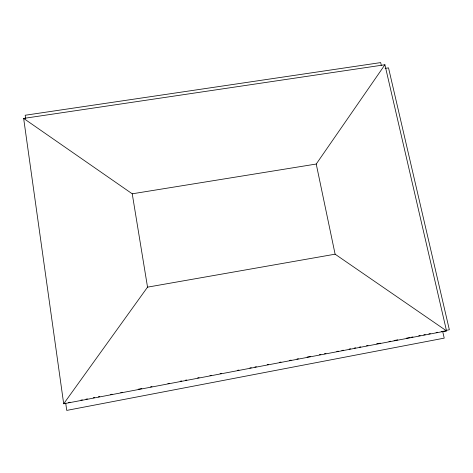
<?xml version="1.0" encoding="UTF-8"?>
<svg xmlns="http://www.w3.org/2000/svg" width="473" height="473" viewBox="0 0 473 473"><rect width="100%" height="100%" fill="white"/><g stroke="black" fill="none" stroke-linecap="round" stroke-linejoin="round"><path stroke-width="0.71" d="M23.65 118.416L132.239 193.806L316.23 164.036L384.91 64.76L446.53 330.881L63.689 403.782L23.65 118.416L384.91 64.76M443.621 331.177L446.53 330.881L335.109 254.184L147.535 287.152L63.689 403.782L64.913 403.303M446.447 330.32L449.35 329.77L388.522 67.864L385.081 68.378M68.603 402.499L70.051 402.221M80.924 400.152L82.373 399.874M85.997 399.182L87.446 398.91M93.246 397.805L94.695 397.527M98.319 396.841L99.773 396.563M110.647 394.494L112.095 394.216M120.792 392.56L122.241 392.283M138.187 389.249L141.817 388.558M150.515 386.902L151.963 386.63M167.909 383.591L169.358 383.313M180.231 381.244L181.685 380.972M185.31 380.28L186.758 380.002M197.631 377.933L199.08 377.661M209.953 375.586L211.401 375.314M220.105 373.658L221.553 373.38M237.499 370.347L238.948 370.069M249.821 368L251.275 367.722M254.9 367.03L256.348 366.758M267.221 364.689L268.67 364.411M279.543 362.342L280.992 362.064M289.695 360.408L291.143 360.13M296.943 359.031L298.392 358.753M307.089 357.097L310.714 356.406M319.411 354.75L320.865 354.478M324.49 353.786L325.938 353.508M336.811 351.439L338.26 351.161M341.884 350.475L343.333 350.197M349.133 349.092L350.582 348.82M354.206 348.128L355.655 347.85M359.279 347.164L360.733 346.886M366.534 345.781L367.982 345.503M376.679 343.847L380.304 343.161M389.001 341.506L390.45 341.228M394.074 340.536L397.698 339.851M406.402 338.195L410.026 337.503M411.475 337.225L412.923 336.947M418.723 335.848L420.172 335.57M423.796 334.878L425.245 334.606M428.869 333.914L430.324 333.636M436.118 332.537L437.572 332.259M441.197 331.567L442.645 331.295L444.224 338.136L66.734 410.404L65.7 403.049M381.291 65.268L380.676 62.596L25.181 115.246L25.684 118.812M316.23 164.036L335.109 254.184M132.239 193.806L147.535 287.152"/></g></svg>
